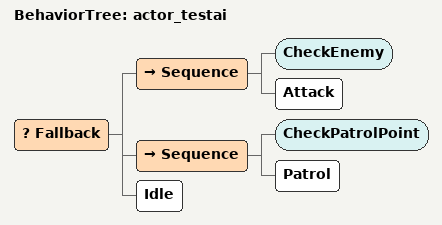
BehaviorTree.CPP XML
<root BTCPP_format="4" main_tree_to_execute="actor_testai">
  <BehaviorTree ID="actor_testai">
    <Fallback>
      <Sequence>
        <CheckEnemy/>
        <Attack/>
      </Sequence>
      <Sequence>
        <CheckPatrolPoint/>
        <Patrol/>
      </Sequence>
      <Idle/>
    </Fallback>
  </BehaviorTree>
</root>
